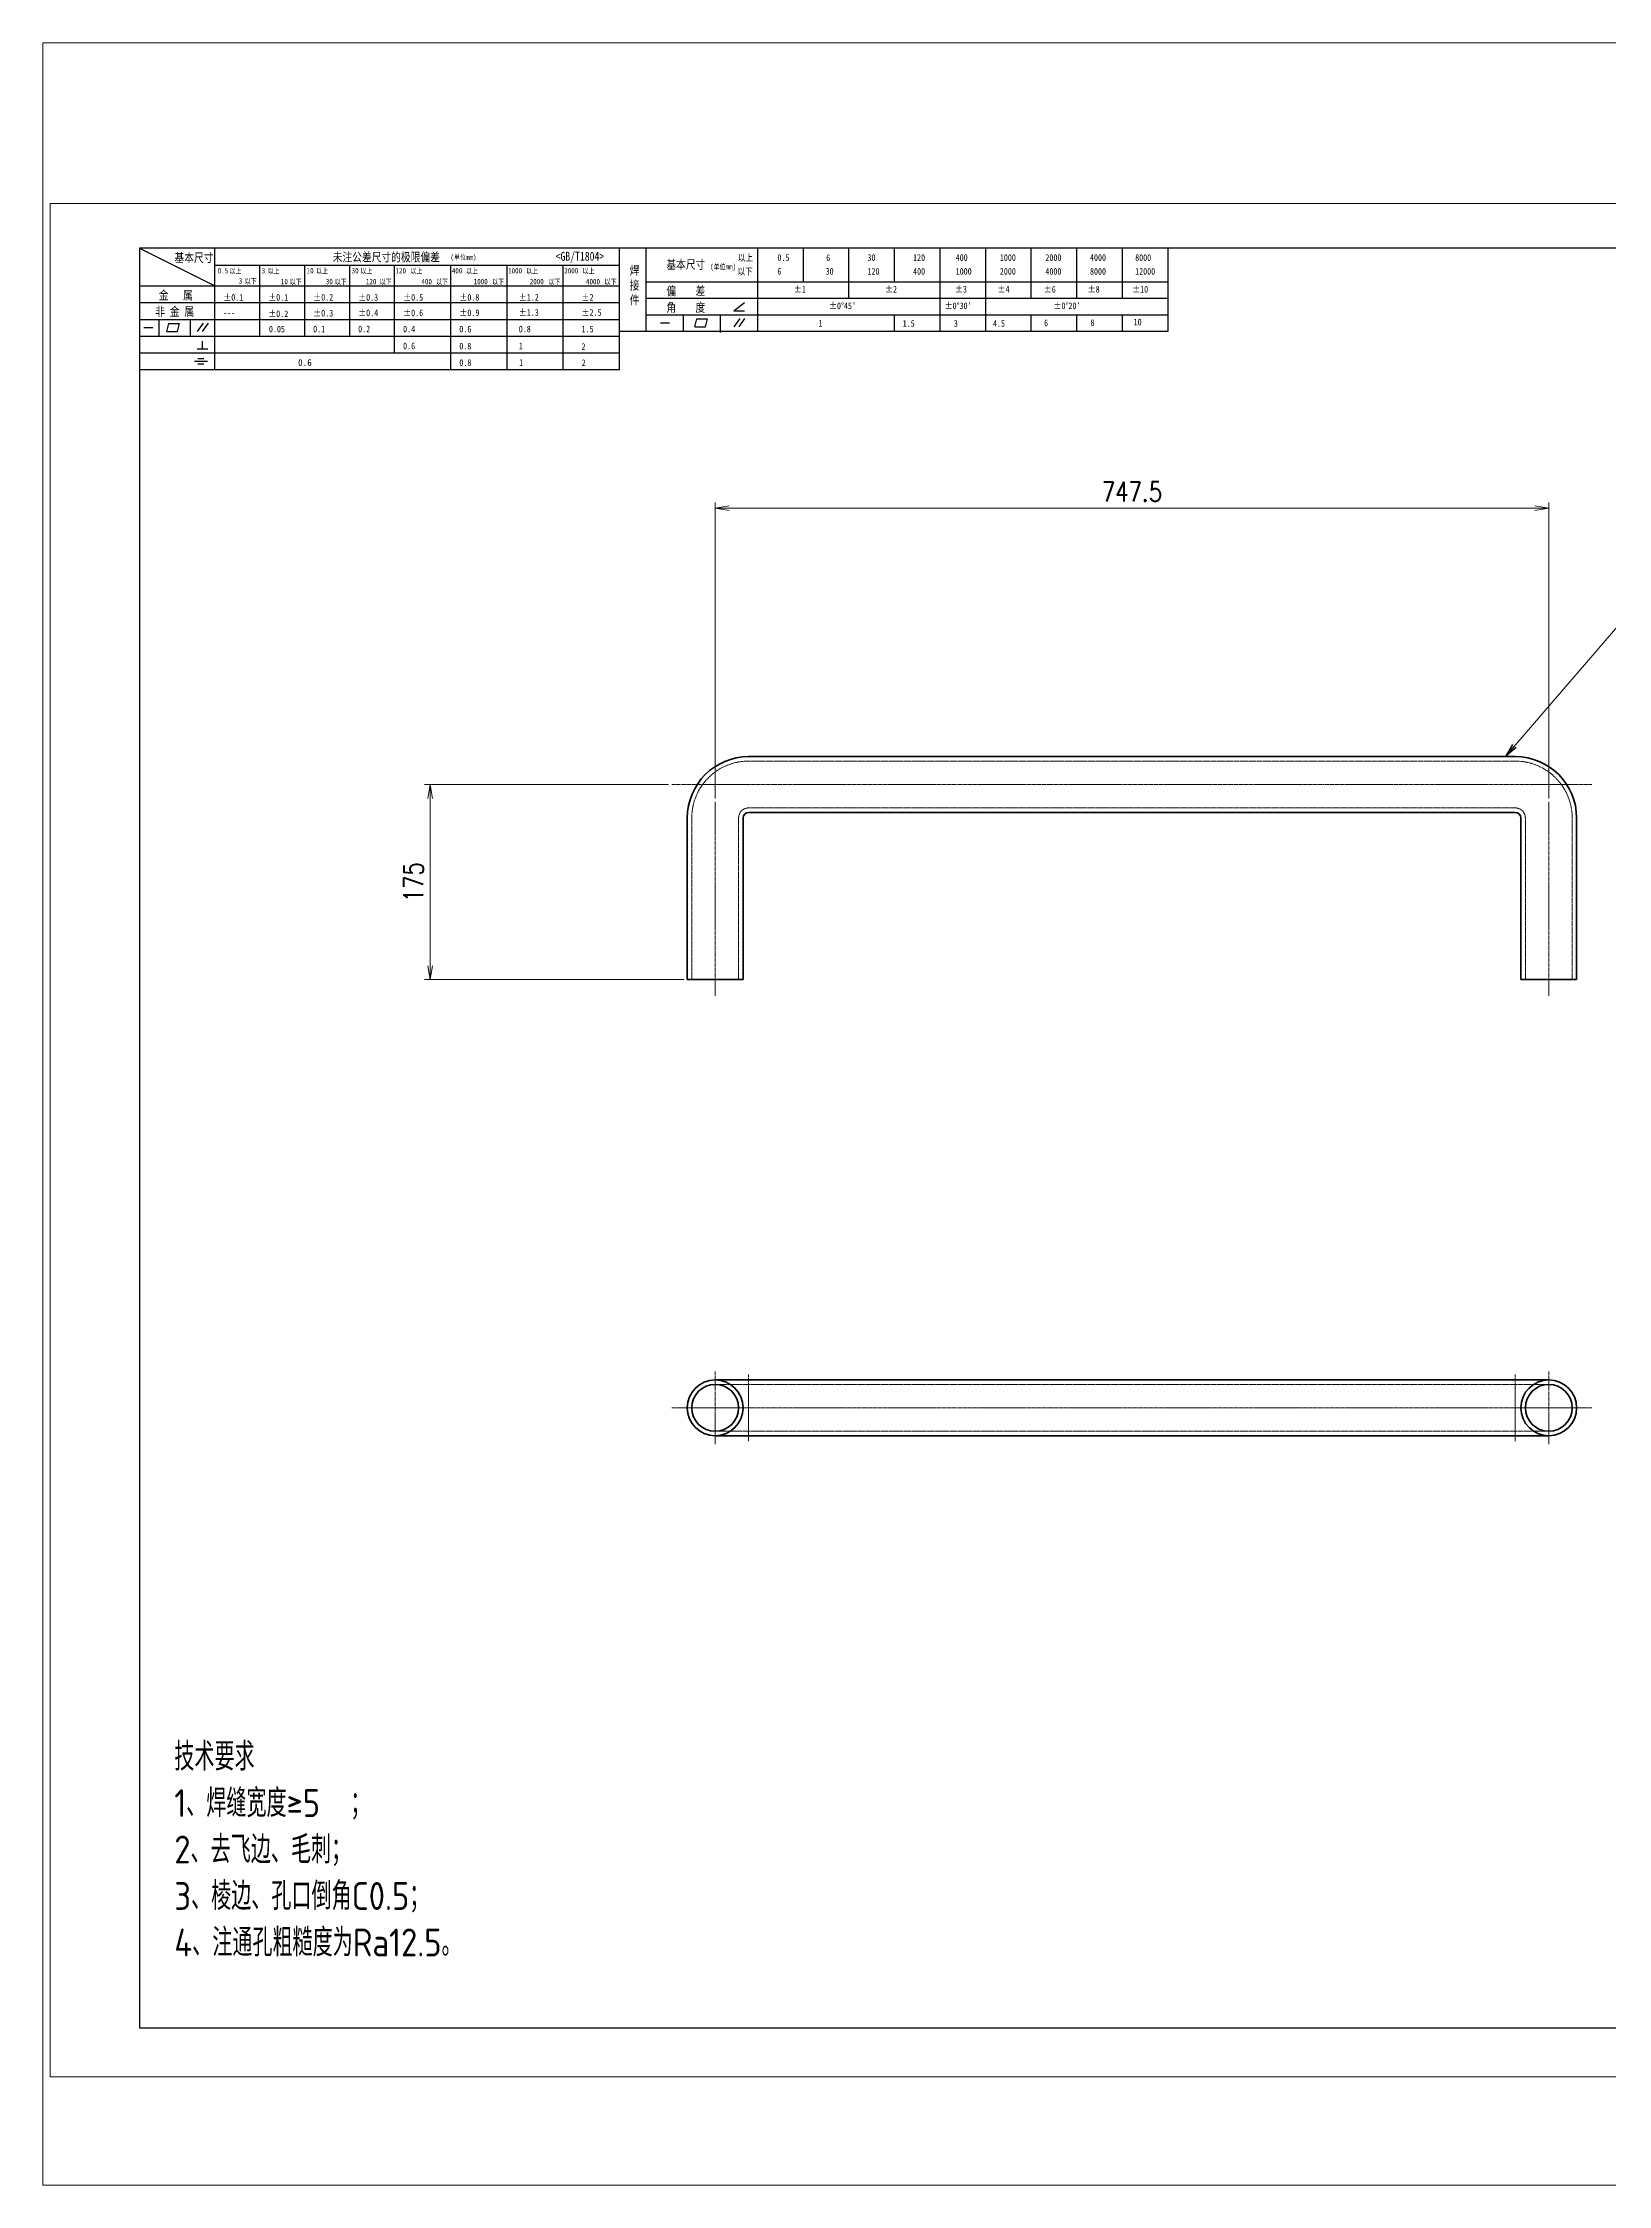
# Model space of a CAD drawing. Header units: millimetres. Extents: x 200899 to 230351, y -82611 to -20945.
# Drawn here: x 200899 to 202303, y -69637 to -67715 of the extents above; entities that cross this region are included whole.
import ezdxf

# ---------------------------------------------------------------- set-up
doc = ezdxf.new("R2010")
doc.units = ezdxf.units.MM
doc.header["$LTSCALE"] = 0.5
doc.linetypes.add('AM_ISO02W050x2', pattern=[3.75, 3, -0.75])
doc.linetypes.add('AM_ISO08W050x2', pattern=[9, 6, -0.75, 1.5, -0.75])
for name, color, linetype, lineweight in [('CENTER', 2, 'AM_ISO08W050x2', 15), ('HIDDEN', 1, 'AM_ISO02W050x2', 18), ('图框', 7, 'Continuous', 18), ('标注线', 3, 'Continuous', 18)]:
    doc.layers.add(name, color=color, linetype=linetype, lineweight=lineweight)
doc.layers.add('Drawing', color=7, linetype='Continuous')
doc.layers.add('图\\M+19E79\\M+195B6\\M+18E9A', color=7, linetype='Continuous')
doc.layers.add('打印-禁用', color=7, linetype='Continuous', lineweight=15, plot=False)
doc.styles.add('DIM', font='romans.shx', dxfattribs={"width": 0.8, "bigfont": 'bigfont.shx'})
doc.styles.add('国标', font='simfang.ttf', dxfattribs={"width": 0.8})
doc.styles.add('机械长仿宋', font='gbenor.shx', dxfattribs={"height": 1, "bigfont": 'gbcbig.shx'})
doc.dimstyles.new('DEH 1-5', dxfattribs={"dimscale": 5, "dimtxt": 3.5, "dimasz": 2.5, "dimexe": 1, "dimexo": 0.625, "dimgap": 1.2, "dimtad": 1, "dimdsep": 46, "dimtxsty": 'DIM', "dimblk": 'OPEN', "dimcen": 0, "dimclrd": 8, "dimclre": 8, "dimclrt": 2, "dimazin": 2, "dimtfac": 0.5, "dimtofl": 0, "dimtmove": 0, "dimatfit": 3, "dimldrblk": 'OPEN', "dimfxl": 0, "dimtolj": 2, "dimlwd": 18, "dimlwe": 13, "dimarcsym": 0})
doc.dimstyles.new('DEH 1-5$0', dxfattribs={"dimscale": 5, "dimtxt": 3.5, "dimasz": 2.5, "dimexe": 1, "dimexo": 0.625, "dimgap": 1.2, "dimtad": 1, "dimdsep": 46, "dimtxsty": 'DIM', "dimblk": 'OPEN', "dimcen": 0, "dimclrd": 8, "dimclre": 8, "dimclrt": 2, "dimazin": 2, "dimtfac": 0.5, "dimtmove": 0, "dimatfit": 3, "dimldrblk": 'OPEN', "dimfxl": 0, "dimtolj": 2, "dimlwd": 13, "dimlwe": 13, "dimarcsym": 0})

# ---------------------------------------------------------------- blocks, each defined once
blk = doc.blocks.new('GZDEH零件A2图框V02版')
at = {"layer": '图\\M+19E79\\M+195B6\\M+18E9A', "linetype": 'Continuous'}
for p, q in [((584, 410), (20, 410)), ((20, 410), (20, 11)), ((20, 11), (584, 11))]:
    blk.add_line(p, q, dxfattribs=at)
at = {"layer": '图\\M+19E79\\M+195B6\\M+18E9A', "color": 9}
for p, q in [((20, 410), (36.88, 401.54)), ((36.88, 382.79), (36.88, 410)), ((127.6, 382.79), (127.6, 410)), ((133.6, 391.38), (133.6, 410)), ((158.6, 402.48), (158.6, 410)), ((168.82, 402.48), (168.82, 410)), ((179.04, 402.48), (179.04, 410)), ((189.26, 402.48), (189.26, 410)), ((199.48, 402.48), (199.48, 410)), ((209.71, 402.48), (209.71, 410)), ((219.93, 402.48), (219.93, 410)), ((230.15, 402.48), (230.15, 410)), ((240.37, 402.48), (240.37, 410)), ((250.6, 391.38), (250.6, 410)), ((36.88, 406.22), (127.6, 406.22)), ((46.96, 390.29), (46.96, 406.22)), ((57.04, 390.29), (57.04, 406.22)), ((67.12, 390.29), (67.12, 406.22)), ((77.2, 386.54), (77.2, 406.22)), ((89.8, 382.79), (89.8, 406.22)), ((102.4, 382.79), (102.4, 406.22)), ((115, 382.79), (115, 406.22)), ((20, 401.54), (127.6, 401.54)), ((133.6, 402.48), (250.6, 402.48)), ((133.6, 398.78), (250.6, 398.78)), ((158.6, 391.38), (158.6, 402.48)), ((179.04, 398.78), (179.04, 402.48)), ((199.48, 391.38), (199.48, 402.48)), ((209.71, 391.38), (209.71, 402.48)), ((219.93, 398.78), (219.93, 402.48)), ((230.15, 398.78), (230.15, 402.48)), ((240.37, 398.78), (240.37, 402.48)), ((20, 397.79), (127.6, 397.79)), ((20, 394.04), (127.6, 394.04)), ((24.43, 390.34), (24.43, 394.04)), ((31.42, 390.34), (31.42, 394.04)), ((133.6, 395.08), (250.6, 395.08)), ((141.93, 391.38), (141.93, 395.08)), ((144.48, 392.34), (144.96, 394.13)), ((144.96, 394.13), (147.37, 394.13)), ((146.9, 392.34), (147.37, 394.13)), ((150.26, 391.38), (150.26, 395.08)), ((153.26, 395.95), (155.66, 397.8)), ((153.26, 395.95), (155.66, 395.95)), ((153.32, 392.34), (154.66, 394.2)), ((154.4, 392.34), (155.74, 394.2)), ((189.26, 391.38), (189.26, 395.08)), ((219.93, 391.38), (219.93, 394.98)), ((230.15, 391.38), (230.15, 395.08)), ((240.37, 391.38), (240.37, 395.08)), ((20, 390.29), (127.6, 390.29)), ((20.94, 392.19), (23, 392.19)), ((26.1, 391.3), (26.58, 393.09)), ((26.1, 391.3), (28.51, 391.3)), ((26.58, 393.09), (28.99, 393.09)), ((28.51, 391.3), (28.99, 393.09)), ((33.03, 391.3), (34.36, 393.16)), ((34.09, 387.41), (34.09, 389.18)), ((34.11, 391.3), (35.45, 393.16)), ((127.6, 391.38), (250.6, 391.38)), ((136.77, 393.23), (138.83, 393.23)), ((144.48, 392.34), (146.9, 392.34)), ((150.26, 391.13), (150.26, 391.38)), ((20, 386.54), (127.6, 386.54)), ((32.3, 384.69), (35.28, 384.69)), ((32.93, 387.41), (35.32, 387.41)), ((33.08, 385.29), (34.43, 385.29)), ((20, 382.79), (127.6, 382.79)), ((33.08, 384.09), (34.44, 384.09))]:
    blk.add_line(p, q, dxfattribs=at)
at = {"layer": '打印-禁用', "linetype": 'Continuous'}
for p, q in [((594, 420), (0, 420)), ((0, 420), (0, 0)), ((0, 0), (594, 0))]:
    blk.add_line(p, q, dxfattribs=at)
at = {"layer": '图\\M+19E79\\M+195B6\\M+18E9A', "color": 9, "style": '国标', "width": 0.8}
for s, height, p in [('基本尺寸', 2, (27.84, 406.88)), ('未注公差尺寸的极限偏差', 2, (63.32, 407.02)), ('<GB/T1804>', 2, (113.29, 407.19)), ('以上', 1.5, (154.15, 407.13)), ('0.5', 1.5, (163, 407.16)), ('6', 1.5, (173.96, 407.12)), ('30', 1.5, (183.2, 407.15)), ('120', 1.5, (193.42, 407.15)), ('400', 1.5, (202.97, 407.15)), ('1000', 1.5, (212.87, 407.15)), ('2000', 1.5, (223.08, 407.15)), ('4000', 1.5, (233.08, 407.15)), ('8000', 1.5, (243.21, 407.15)), ('30', 1.2, (67.55, 404.35)), ('基本尺寸', 2, (138.11, 405.36)), ('以下', 1.5, (154.09, 404.03)), ('6', 1.5, (163, 404.08)), ('30', 1.5, (173.82, 404.07)), ('120', 1.5, (183.2, 404.06)), ('400', 1.5, (193.42, 404.06)), ('1000', 1.5, (202.97, 404.06)), ('2000', 1.5, (212.87, 404.06)), ('4000', 1.5, (223.08, 404.06)), ('8000', 1.5, (233.08, 404.06)), ('12000', 1.5, (243.21, 404.06)), ('金   属', 2, (24.33, 398.48)), ('±0.1', 1.5, (38.78, 398.23)), ('±0.1', 1.5, (48.86, 398.23)), ('±0.2', 1.5, (58.94, 398.23)), ('±0.3', 1.5, (69.02, 398.23)), ('±0.5', 1.5, (79.1, 398.23)), ('±0.8', 1.5, (91.7, 398.23)), ('±1.2', 1.5, (105.02, 398.23)), ('±2', 1.5, (119.09, 398.23)), ('偏    差', 2, (138.11, 399.42)), ('±1', 1.5, (166.67, 400.04)), ('±2', 1.5, (187.12, 400.04)), ('±3', 1.5, (202.8, 400.04)), ('±4', 1.5, (212.36, 400.04)), ('±6', 1.5, (222.73, 400.04)), ('±8', 1.5, (232.57, 400.04)), ('±10', 1.5, (242.53, 400.04)), ('非 金 属', 2, (23.53, 394.82)), ('---', 1.5, (38.78, 394.81)), ('±0.2', 1.5, (48.86, 394.54)), ('±0.3', 1.5, (58.94, 394.69)), ('±0.4', 1.5, (69.02, 394.75)), ('±0.6', 1.5, (79.1, 394.75)), ('±0.9', 1.5, (91.7, 394.78)), ('±1.3', 1.5, (105.02, 394.84)), ('±2.5', 1.5, (119.09, 394.85)), ('角    度', 2, (138.11, 395.72)), ("±0%%D45'", 1.5, (174.57, 396.34)), ("±0%%D30'", 1.5, (200.49, 396.34)), ('6', 1.5, (222.79, 392.5)), ("±0%%D20'", 1.5, (224.89, 396.34)), ('8', 1.5, (233.19, 392.54)), ('10', 1.5, (242.87, 392.7)), ('0.1', 1.5, (58.94, 391.12)), ('0.2', 1.5, (69.02, 391.13)), ('0.4', 1.5, (79.1, 391.13)), ('0.6', 1.5, (91.7, 391.11)), ('0.8', 1.5, (105.02, 391.13)), ('1.5', 1.5, (119.09, 391.12)), ('1', 1.5, (172.2, 392.41)), ('1.5', 1.5, (191.1, 392.38)), ('3', 1.5, (202.56, 392.39)), ('4.5', 1.5, (211.33, 392.39)), ('0.6', 1.5, (79.1, 387.33)), ('0.8', 1.5, (91.7, 387.3)), ('0.8', 1.5, (91.7, 383.59)), ('1', 1.5, (105.02, 387.34)), ('1', 1.5, (105.1, 383.6)), ('2', 1.5, (119.09, 387.2)), ('2', 1.5, (119.13, 383.57))]:
    blk.add_text(s, height=height, dxfattribs=at).set_placement(p)
at = {"layer": '图\\M+19E79\\M+195B6\\M+18E9A', "color": 9, "lineweight": 15, "style": '国标', "width": 0.8}
for s, p in [('0.5', (37.54, 404.35)), ('以上', (40.15, 404.3)), ('3', (47.39, 404.35)), ('以上', (48.76, 404.3)), ('10', (57.47, 404.35)), ('以上', (59.6, 404.3)), ('以上', (69.53, 404.3)), ('120', (77.39, 404.35)), ('以上', (80.72, 404.3)), ('400', (90.03, 404.35)), ('以上', (93.19, 404.3)), ('1000', (102.63, 404.35)), ('以上', (106.67, 404.3)), ('2000', (115.23, 404.35)), ('以上', (119.31, 404.3)), ('3', (42.24, 402.06)), ('以下', (43.61, 402.01)), ('10', (51.7, 401.92)), ('以下', (53.69, 401.87)), ('30', (61.78, 401.92)), ('以下', (63.77, 401.87)), ('120', (70.77, 401.92)), ('以下', (73.85, 401.87)), ('400', (83.21, 401.92)), ('以下', (86.45, 401.87)), ('1000', (94.92, 401.92)), ('以下', (99.05, 401.87)), ('2000', (107.5, 401.92)), ('以下', (111.65, 401.87)), ('4000', (120.1, 401.92)), ('以下', (124.25, 401.87))]:
    blk.add_text(s, height=1.2, dxfattribs=at).set_placement(p)
at = {"layer": '图\\M+19E79\\M+195B6\\M+18E9A', "color": 9, "lineweight": 13, "style": '国标'}
blk.add_text('0.6', height=1.5, dxfattribs=at).set_placement((55.56, 383.61))
at = {"layer": '图\\M+19E79\\M+195B6\\M+18E9A', "color": 9, "lineweight": 15, "char_height": 1.2, "width": 6.9199, "attachment_point": 1, "style": '国标'}
for insert in [(89.71, 408.58), (147.93, 406.45)]:
    blk.add_mtext('(单位mm)', dxfattribs=dict(at, insert=insert))
at = {"layer": '图\\M+19E79\\M+195B6\\M+18E9A', "color": 9, "insert": (129.9, 406.05), "char_height": 2, "width": 3.1877, "attachment_point": 1, "style": '国标'}
blk.add_mtext('焊\\P接\\P件', dxfattribs=at)
at = {"layer": '图\\M+19E79\\M+195B6\\M+18E9A', "color": 9, "insert": (49.02, 391.09), "char_height": 1.5, "attachment_point": 7, "style": '国标'}
blk.add_mtext_dynamic_manual_height_columns('0.05', width=5.1982, gutter_width=12.5, heights=[0], dxfattribs=at)
blk = doc.blocks.new('DEH A2')
at = {"layer": '图框'}
blk.add_blockref('GZDEH零件A2图框V02版', (0, 0), dxfattribs=at)
blk = doc.blocks.new('_Open')
at = {"color": 0, "linetype": 'ByBlock', "lineweight": -2}
for p, q in [((-1, 0.17), (0, 0)), ((-1, -0.17), (0, 0)), ((0, 0), (-1, 0))]:
    blk.add_line(p, q, dxfattribs=at)
blk = doc.blocks.new('*D9')
at = {"layer": 'Defpoints', "color": 0, "transparency": 16777216}
for p in [(201502.2, -68132.8), (201502.2, -68396.1), (202249.7, -68396.1)]:
    blk.add_point(p, dxfattribs=at)
at = {"layer": '标注线', "color": 8, "lineweight": 13, "transparency": 16777216}
for p, q in [((201502.2, -68393), (201502.2, -68127.8)), ((202249.7, -68393), (202249.7, -68127.8)), ((202237.2, -68132.8), (201514.7, -68132.8))]:
    blk.add_line(p, q, dxfattribs=at)
at = {"layer": '标注线', "color": 8, "lineweight": 13, "transparency": 16777216, "xscale": 12.5, "yscale": 12.5, "zscale": 12.5, "rotation": 180}
blk.add_blockref('_Open', (201502.2, -68132.8), dxfattribs=at)
at = {"layer": '标注线', "color": 8, "lineweight": 13, "transparency": 16777216, "xscale": 12.5, "yscale": 12.5, "zscale": 12.5}
blk.add_blockref('_Open', (202249.7, -68132.8), dxfattribs=at)
at = {"layer": '标注线', "color": 2, "transparency": 16777216, "insert": (201875.9, -68118), "char_height": 17.5, "attachment_point": 5, "style": 'DIM'}
blk.add_mtext('\\A2;747.5', dxfattribs=at)
blk = doc.blocks.new('*D10')
at = {"layer": 'Defpoints', "color": 0, "transparency": 16777216}
for p in [(201463.4, -68380.6), (201246.5, -68555.6), (201477.2, -68555.6)]:
    blk.add_point(p, dxfattribs=at)
at = {"layer": '标注线', "color": 8, "lineweight": 13, "transparency": 16777216}
for p, q in [((201460.3, -68380.6), (201241.5, -68380.6)), ((201246.5, -68393.1), (201246.5, -68543.1)), ((201474, -68555.6), (201241.5, -68555.6))]:
    blk.add_line(p, q, dxfattribs=at)
at = {"layer": '标注线', "color": 8, "lineweight": 13, "transparency": 16777216, "xscale": 12.5, "yscale": 12.5, "zscale": 12.5}
for p, rotation in [((201246.5, -68380.6), 90), ((201246.5, -68555.6), 270)]:
    blk.add_blockref('_Open', p, dxfattribs=dict(at, rotation=rotation))
at = {"layer": '标注线', "color": 2, "transparency": 16777216, "insert": (201231.7, -68468.1), "char_height": 17.5, "attachment_point": 5, "rotation": 90, "style": 'DIM'}
blk.add_mtext('\\A2;175', dxfattribs=at)

msp = doc.modelspace()

# ---------------------------------------------------------------- linework, layer by layer
at = {"layer": 'CENTER', "lineweight": 13}
for p, q in [((201463.418, -68380.609), (202288.418, -68380.609)), ((201502.168, -68570.109), (201502.168, -68396.109)), ((202249.668, -68396.109), (202249.668, -68570.109)), ((201502.168, -68907.148), (201502.168, -68972.148)), ((201532.168, -68969.648), (201532.168, -68909.648)), ((202219.668, -68969.648), (202219.668, -68909.648)), ((202249.668, -68907.148), (202249.668, -68972.148)), ((201463.418, -68939.648), (202288.418, -68939.648)), ((201534.668, -68939.648), (201469.668, -68939.648)), ((202282.168, -68939.648), (202217.168, -68939.648))]:
    msp.add_line(p, q, dxfattribs=at)
at = {"layer": 'Drawing', "color": 7, "lineweight": 35}
for p, q in [((201532.168, -68355.609), (202219.668, -68355.609)), ((201477.168, -68555.609), (201477.168, -68410.609)), ((201527.168, -68555.609), (201527.168, -68410.609)), ((201532.168, -68405.609), (202219.668, -68405.609)), ((202224.668, -68410.609), (202224.668, -68555.609)), ((202274.668, -68410.609), (202274.668, -68555.609)), ((201527.168, -68555.609), (201477.168, -68555.609)), ((202274.668, -68555.609), (202224.668, -68555.609)), ((201502.172, -68914.648), (201532.168, -68914.648)), ((201532.168, -68914.648), (202219.668, -68914.648)), ((202219.668, -68914.648), (202249.664, -68914.648)), ((201502.168, -68964.648), (201532.168, -68964.648)), ((201532.168, -68964.648), (202219.668, -68964.648)), ((202219.668, -68964.648), (202249.668, -68964.648))]:
    msp.add_line(p, q, dxfattribs=at)
for centre, radius in [((201502.168, -68939.648), 25), ((201502.168, -68939.648), 21), ((202249.668, -68939.648), 25), ((202249.668, -68939.648), 21)]:
    msp.add_circle(centre, radius, dxfattribs=at)
for centre, radius, start, end in [((201532.168, -68410.609), 55, 90, 180), ((202219.668, -68410.609), 55, 0, 90), ((201532.168, -68410.609), 5, 90, 180), ((202219.668, -68410.609), 5, 0, 90)]:
    msp.add_arc(centre, radius, start, end, dxfattribs=at)
at = {"layer": 'HIDDEN', "lineweight": 13}
for p, q in [((201532.168, -68359.609), (202219.668, -68359.609)), ((201481.168, -68555.609), (201481.168, -68410.609)), ((201523.168, -68555.609), (201523.168, -68410.609)), ((201532.168, -68401.609), (202219.668, -68401.609)), ((202228.668, -68410.609), (202228.668, -68555.609)), ((202270.668, -68410.609), (202270.668, -68555.609)), ((201502.168, -68918.648), (201532.168, -68918.648)), ((201532.168, -68918.648), (202219.668, -68918.648)), ((202219.668, -68918.648), (202249.668, -68918.648)), ((201502.168, -68960.648), (201532.168, -68960.648)), ((201532.168, -68960.648), (202219.668, -68960.648)), ((202219.668, -68960.648), (202249.668, -68960.648))]:
    msp.add_line(p, q, dxfattribs=at)
at = {"layer": 'HIDDEN', "lineweight": 13, "ltscale": 9.86507e-05}
msp.add_line((201502.168, -68914.648), (201502.172, -68914.648), dxfattribs=at)
at = {"layer": 'HIDDEN', "lineweight": 13, "ltscale": 9.88479e-05}
msp.add_line((202249.664, -68914.648), (202249.668, -68914.648), dxfattribs=at)
at = {"layer": 'HIDDEN', "lineweight": 13}
for centre, radius, start, end in [((201532.168, -68410.609), 51, 90, 180), ((202219.668, -68410.609), 51, 0, 90), ((201532.168, -68410.609), 9, 90, 180), ((202219.668, -68410.609), 9, 0, 90)]:
    msp.add_arc(centre, radius, start, end, dxfattribs=at)
at = {"layer": '标注线'}
msp.add_lwpolyline([(200899.277, -67715.418), (203374.67, -67715.418), (203374.67, -69636.805), (200899.277, -69636.805)], close=True, dxfattribs=at)

# ---------------------------------------------------------------- block references
at = {"layer": '图框', "xscale": 4, "yscale": 4, "zscale": 4}
msp.add_blockref('DEH A2', (200905.943, -69539.589), dxfattribs=at)

# ---------------------------------------------------------------- texts
at = {"layer": '标注线', "color": 2, "insert": (201017.191, -69239.943), "char_height": 50, "width": 1030.20474, "attachment_point": 1, "style": '机械长仿宋'}
msp.add_mtext('{\\H0.5x;技术要求\\P1、\\A2;焊缝宽度≥5  ；\\P\\A0;2、去飞边、毛刺；\\P3、\\A2;棱边、\\A0;孔口倒角C0.5；\\P4、注通孔粗糙度为Ra12.5。}', dxfattribs=at)

# ---------------------------------------------------------------- dimensions: what is measured, and where the dimension line sits
at = {"layer": '标注线'}
dim = msp.add_linear_dim(base=(201502.168, -68132.758), p1=(202249.668, -68396.109), p2=(201502.168, -68396.109), dimstyle='DEH 1-5$0', dxfattribs=at)
dim.commit()
dim.dimension.update_dxf_attribs({"geometry": '*D9', "text_midpoint": (201875.918, -68118.008)})
dim = msp.add_linear_dim(base=(201246.473, -68555.609), p1=(201463.418, -68380.609), p2=(201477.168, -68555.609), angle=90, dimstyle='DEH 1-5$0', dxfattribs=at)
dim.commit()
dim.dimension.update_dxf_attribs({"geometry": '*D10', "text_midpoint": (201231.723, -68468.109)})

# ---------------------------------------------------------------- leaders
msp.add_leader([(202210.747, -68355.609), (202324.356, -68223.516), (202536.154, -68223.516)], dimstyle='DEH 1-5', override={"dimgap": 1.2, "dimtad": 0}, dxfattribs=at)

doc.saveas('drawing.dxf')
